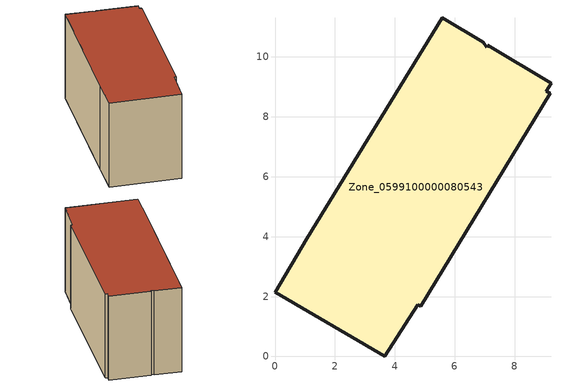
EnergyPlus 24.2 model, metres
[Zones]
Zone_0599100000080543
 floor ground (C_G): 9.19,8.79 4.87,1.67 4.77,1.73 3.66,0 0,2.15 1.06,3.93 5.58,11.32 6.96,10.48 7.07,10.33 7.11,10.39 9.22,9.12 9.06,8.86 z0
 wall outside (C_F): 1.06,3.93 0,2.15 3.66,0 4.77,1.73 4.87,1.67 9.19,8.79 9.06,8.86 9.22,9.12 7.11,10.39 7.07,10.33 6.96,10.48 5.58,11.32 1.06,3.93 z0:5.42
 roof outside (C_R): 4.87,1.67 9.19,8.79 9.06,8.86 9.22,9.12 7.11,10.39 7.07,10.33 6.96,10.48 5.58,11.32 1.06,3.93 0,2.15 3.66,0 4.77,1.73 z5.42
[BUILDING]
Pand.0599100000080543: North Axis=0; Terrain=City; Loads Convergence Tolerance Value=0.04; Temperature Convergence Tolerance Value=0.4; Solar Distribution=FullExterior; Maximum Number of Warmup Days=25; Minimum Number of Warmup Days=1
[Site:Location]
Rotterdam.The.Hague.AP_ZH_NLD Design_Conditions: Latitude=51.96; Longitude=4.45; Time Zone=1; Elevation=-4.5
[SITE:GROUNDTEMPERATURE:BUILDINGSURFACE]
18, 18, 18, 18, 18, 18, 18, 18, 18, 18, 18, 18
[MATERIAL] Thermal Absorptance=0.9; Solar Absorptance=0.7; Visible Absorptance=0.7
Name | Roughness | Thickness | Conductivity | Density | Specific Heat
G.TI.1946 | MediumSmooth | 0.15 | 1 | 540 | 1210
F.TI.1946 | Rough | 0.3 | 0.857143 | 1920 | 840
R.TI.1946 | MediumRough | 0.2 | 0.1 | 1500 | 1000
[CONSTRUCTION]
C_G: G.TI.1946
C_F: F.TI.1946
C_R: R.TI.1946
[ZONE]
Zone_0599100000080543: Type=1; Multiplier=1; Ceiling Height=Autocalculate; Volume=Autocalculate; Floor Area=autocalculate; Part of Total Floor Area=Yes
[ZONEINFILTRATION:DESIGNFLOWRATE]
Infil_Zone_0599100000080543: Zone or ZoneList or Space or SpaceList=Zone_0599100000080543; Schedule=AlwaysOn; Design Flow Rate Calculation Method=Flow/Area; Flow Rate per Floor Area=0.003; Constant Term Coefficient=1; Temperature Term Coefficient=0; Velocity Term Coefficient=0; Velocity Squared Term Coefficient=0
[HVACTEMPLATE:ZONE:IDEALLOADSAIRSYSTEM]
Zone_0599100000080543: Maximum Heating Supply Air Temperature=50; Minimum Cooling Supply Air Temperature=13; Maximum Heating Supply Air Humidity Ratio=0.0156; Minimum Cooling Supply Air Humidity Ratio=0.0077; Heating Limit=NoLimit; Cooling Limit=NoLimit; Dehumidification Control Type=ConstantSensibleHeatRatio; Cooling Sensible Heat Ratio=0.7; Dehumidification Setpoint=60; Humidification Control Type=None; Humidification Setpoint=30; Outdoor Air Method=None; Outdoor Air Flow Rate per Person=0.00944; Outdoor Air Flow Rate per Zone Floor Area=0; Outdoor Air Flow Rate per Zone=0; Demand Controlled Ventilation Type=None; Outdoor Air Economizer Type=NoEconomizer; Heat Recovery Type=None; Sensible Heat Recovery Effectiveness=0.7; Latent Heat Recovery Effectiveness=0.65
[ZONECONTROL:THERMOSTAT]
ThermostatControl_Zone_0599100000080543: Zone or ZoneList=Zone_0599100000080543; Control Type Schedule=DualSetpointControlType; Control 1=Thermostat_Zone_0599100000080543; Temperature Difference Between Cutout And Setpoint=0
[THERMOSTATSETPOINT:DUALSETPOINT]
Thermostat_Zone_0599100000080543: Heating Setpoint Temperature Schedule=HeatingSetpoint_Zone_0599100000080543; Cooling Setpoint Temperature Schedule=CoolingSetpoint_Zone_0599100000080543
[SCHEDULE:COMPACT]
HeatingSetpoint_Zone_0599100000080543: Through: 12/31, For: AllDays, Until: 24:00, 21
CoolingSetpoint_Zone_0599100000080543: Through: 12/31, For: AllDays, Until: 24:00, 24
DualSetpointControlType: Through: 12/31, For: AllDays, Until: 24:00, 4
AlwaysOn: Through: 12/31, For: AllDays, Until: 24:00, 1
